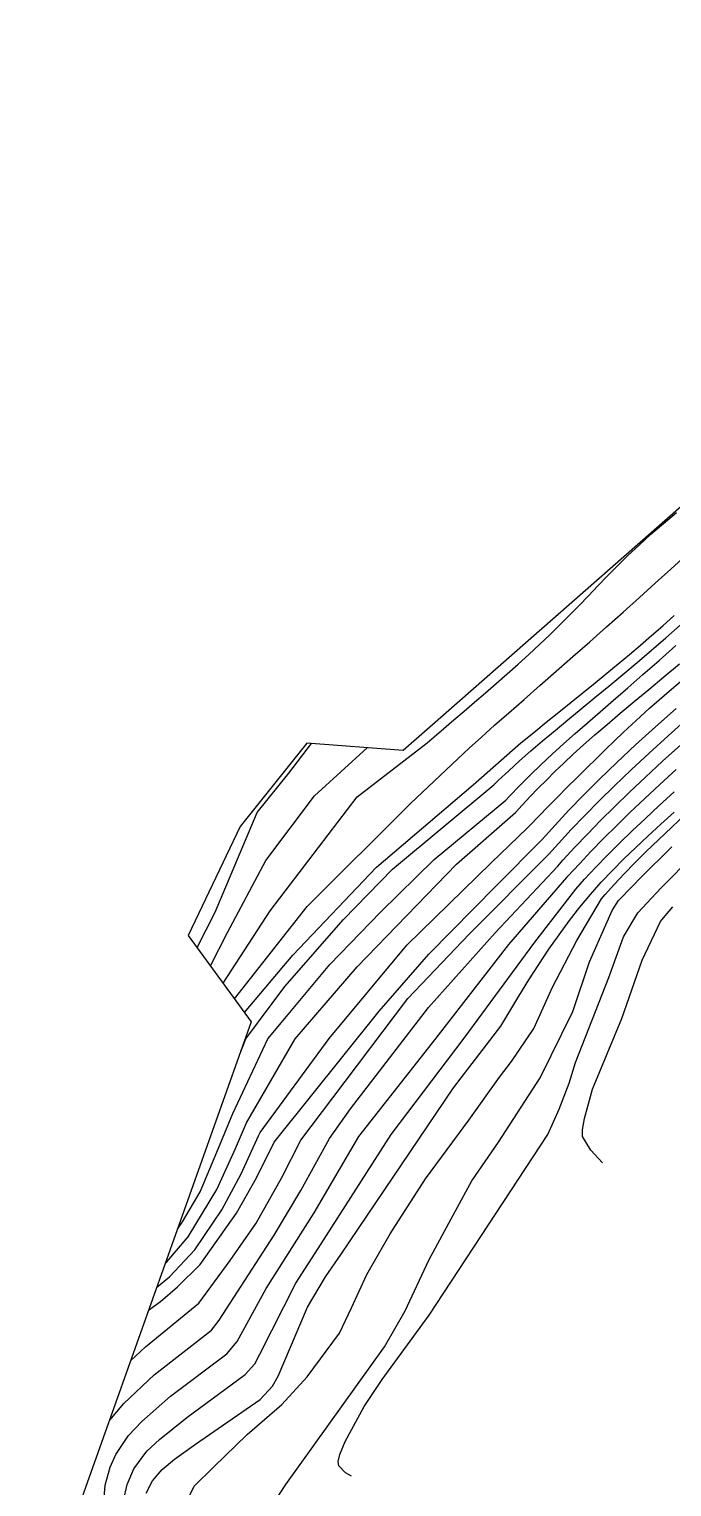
# Model space of a CAD drawing. Header units: metres. Extents: x -2219 to 435, y -3078 to 318.
# Drawn here: x 35.6 to 78.2, y 181.9 to 278.5 of the extents above; entities that cross this region are included whole.
import ezdxf

# ---------------------------------------------------------------- set-up
doc = ezdxf.new("R2010")
doc.units = ezdxf.units.M
for name, color, linetype in [('TERRAIN_BOUNDARY', 6, 'Continuous'), ('TERRAIN_CONTOUR_1M', 3, 'Continuous'), ('TERRAIN_CONTOUR_5M_SUPPLEMENT', 4, 'Continuous')]:
    doc.layers.add(name, color=color, linetype=linetype)

msp = doc.modelspace()

# ---------------------------------------------------------------- linework, layer by layer
at = {"layer": 'TERRAIN_BOUNDARY'}
msp.add_polyline3d([(157.385, 278.49, 0), (135.797, 277.305, 0), (123.716, 274.848, 0), (111.464, 269.042, 0), (95.483, 261.468, 0), (62.182, 232.227, 0), (60.415, 230.675, 0), (54.031, 231.167, 0), (49.633, 225.636, 0), (46.186, 218.427, 0), (50.361, 212.695, 0), (35.646, 171.339, 0)], dxfattribs=at)
at = {"layer": 'TERRAIN_CONTOUR_1M'}
for points in [[(48.487, 215.267, 3), (51.612, 220.059, 3), (57.381, 227.606, 3), (62.022, 231.188, 3), (62.468, 231.581, 3), (63.113, 232.139, 3), (63.777, 232.708, 3), (64.46, 233.289, 3), (65.158, 233.884, 3), (65.869, 234.494, 3), (66.589, 235.118, 3), (67.312, 235.752, 3), (68.033, 236.395, 3), (68.749, 237.043, 3), (69.453, 237.695, 3), (70.141, 238.348, 3), (70.808, 238.999, 3), (71.451, 239.646, 3), (72.078, 240.293, 3), (72.699, 240.941, 3), (73.324, 241.593, 3), (73.961, 242.252, 3), (74.622, 242.92, 3), (75.315, 243.601, 3), (76.051, 244.296, 3), (76.836, 245.008, 3), (77.663, 245.733, 3), (78.52, 246.465, 3)], [(49.251, 214.218, 4), (54.072, 220.332, 4), (60.906, 227.159, 4), (64.05, 230.138, 4), (64.796, 230.833, 4), (65.605, 231.568, 4), (66.481, 232.351, 4), (67.425, 233.186, 4), (68.428, 234.068, 4), (69.479, 234.988, 4), (70.563, 235.937, 4), (71.67, 236.907, 4), (72.787, 237.889, 4), (73.901, 238.873, 4), (75.001, 239.851, 4), (76.076, 240.816, 4), (77.124, 241.764, 4), (78.147, 242.694, 4), (79.145, 243.603, 4)], [(49.596, 210.545, 6), (50.004, 211.565, 6), (52.58, 215.047, 6), (56.464, 219.468, 6), (59.727, 222.805, 6), (66.43, 228.399, 6), (66.742, 228.703, 6), (67.416, 229.338, 6), (68.126, 229.985, 6), (68.874, 230.647, 6), (69.661, 231.323, 6), (70.483, 232.015, 6), (71.337, 232.722, 6), (72.216, 233.446, 6), (73.119, 234.186, 6), (74.039, 234.944, 6), (74.973, 235.719, 6), (75.917, 236.511, 6), (76.866, 237.322, 6), (77.817, 238.146, 6), (78.766, 238.981, 6)], [(45.467, 198.943, 7), (45.796, 199.44, 7), (46.966, 201.42, 7), (48.086, 204.06, 7), (49.149, 206.624, 7), (51.456, 211.57, 7), (52.801, 213.19, 7), (55.565, 216.489, 7), (58.912, 219.954, 7), (62.483, 223.445, 7), (67.22, 227.396, 7), (67.47, 227.66, 7), (68.155, 228.364, 7), (68.856, 229.063, 7), (69.572, 229.753, 7), (70.301, 230.435, 7), (71.049, 231.117, 7), (71.823, 231.806, 7), (72.628, 232.514, 7), (73.473, 233.249, 7), (74.364, 234.021, 7), (75.307, 234.839, 7), (76.309, 235.712, 7), (77.374, 236.647, 7), (78.493, 237.634, 7)], [(44.675, 196.716, 8), (44.756, 196.79, 8), (46.176, 198.45, 8), (48.086, 201.58, 8), (49.316, 204.3, 8), (50.053, 205.994, 8), (53.267, 211.578, 8), (57.375, 216.345, 8), (63.95, 223.151, 8), (67.864, 226.577, 8), (68.313, 227.06, 8), (68.841, 227.621, 8), (69.37, 228.173, 8), (69.91, 228.723, 8), (70.471, 229.28, 8), (71.062, 229.85, 8), (71.694, 230.44, 8), (72.377, 231.06, 8), (73.12, 231.714, 8), (73.93, 232.411, 8), (74.803, 233.147, 8), (75.728, 233.92, 8), (76.697, 234.727, 8), (77.702, 235.564, 8), (78.733, 236.429, 8)], [(44.092, 195.077, 9), (44.936, 195.79, 9), (46.616, 197.59, 9), (48.416, 200.24, 9), (49.686, 202.62, 9), (50.846, 205.14, 9), (50.945, 205.372, 9), (55.531, 211.587, 9), (60.674, 217.786, 9), (66.245, 223.245, 9), (68.67, 225.554, 9), (68.812, 225.705, 9), (69.396, 226.316, 9), (70.009, 226.947, 9), (70.643, 227.591, 9), (71.29, 228.241, 9), (71.94, 228.889, 9), (72.587, 229.527, 9), (73.222, 230.149, 9), (73.837, 230.747, 9), (74.427, 231.317, 9), (75.001, 231.865, 9), (75.571, 232.401, 9), (76.149, 232.935, 9), (76.747, 233.475, 9), (77.377, 234.031, 9), (78.051, 234.614, 9), (78.781, 235.231, 9)], [(42.364, 190.222, 11), (43.356, 191.16, 11), (46.886, 194.06, 11), (48.966, 196.87, 11), (50.676, 199.36, 11), (52.376, 202.37, 11), (53.644, 204.843, 11), (55.767, 207.668, 11), (60.726, 214.24, 11), (64.795, 218.498, 11), (70.057, 223.794, 11), (70.712, 224.525, 11), (71.557, 225.439, 11), (72.45, 226.375, 11), (73.403, 227.341, 11), (74.424, 228.346, 11), (75.526, 229.399, 11), (76.714, 230.503, 11), (77.972, 231.649, 11), (79.28, 232.822, 11)], [(40.948, 186.242, 12), (40.986, 186.3, 12), (41.916, 187.4, 12), (43.916, 189.3, 12), (47.736, 192.26, 12), (48.226, 192.93, 12), (51.886, 198.55, 12), (53.646, 201.52, 12), (55.535, 204.963, 12), (56.931, 206.924, 12), (62.111, 213.647, 12), (66.526, 218.595, 12), (70.664, 223.023, 12), (71, 223.402, 12), (71.795, 224.267, 12), (72.625, 225.142, 12), (73.498, 226.034, 12), (74.425, 226.953, 12), (75.414, 227.908, 12), (76.474, 228.909, 12), (77.609, 229.962, 12), (78.807, 231.055, 12)], [(46.765, 217.632, 1), (47.964, 219.961, 1), (50.745, 226.57, 1), (52.846, 229.167, 1), (54.353, 231.142, 1)], [(47.659, 216.404, 2), (48.775, 218.622, 2), (51.316, 223.386, 2), (54.54, 227.682, 2), (58.046, 230.858, 2)], [(40.216, 176.34, 13), (40.676, 181.98, 13), (41.006, 183.18, 13), (41.396, 184.03, 13), (42.216, 185.27, 13), (43.106, 186.21, 13), (45.006, 187.88, 13), (48.746, 190.69, 13), (49.426, 191.51, 13), (51.336, 195.03, 13), (54.536, 200.04, 13), (57.487, 205.088, 13), (62.602, 211.615, 13), (67.428, 217.832, 13), (71.265, 222.259, 13), (71.337, 222.341, 13), (72.094, 223.179, 13), (72.877, 224.01, 13), (73.692, 224.844, 13), (74.546, 225.692, 13), (75.447, 226.564, 13), (76.403, 227.47, 13), (77.421, 228.42, 13), (78.504, 229.42, 13)], [(41.866, 180.86, 14), (42.136, 182.02, 14), (42.576, 183.08, 14), (43.446, 184.23, 14), (44.286, 185.02, 14), (46.086, 186.47, 14), (49.966, 189.32, 14), (50.586, 190.03, 14), (50.916, 190.67, 14), (53.316, 195.38, 14), (54.986, 197.98, 14), (59.619, 205.223, 14), (64.455, 211.622, 14), (69.138, 217.979, 14), (71.869, 221.492, 14), (72.442, 222.147, 14), (73.189, 222.956, 14), (73.959, 223.752, 14), (74.759, 224.547, 14), (75.594, 225.351, 14), (76.47, 226.176, 14), (77.393, 227.032, 14), (78.368, 227.931, 14)], [(45.806, 180.31, 16), (46.576, 181.91, 16), (47.876, 183.21, 16), (50.086, 185.35, 16), (52.376, 187.33, 16), (54.066, 189.16, 16), (56.196, 192.06, 16), (57.006, 193.75, 16), (58.026, 195.94, 16), (59.566, 198.65, 16), (61.906, 202.3, 16), (64.766, 206.18, 16), (66.806, 209.03, 16), (67.604, 210.068, 16), (69.082, 212.263, 16), (70.31, 214.986, 16), (71.923, 218.093, 16), (73.557, 220.843, 16), (73.81, 221.142, 16), (74.42, 221.822, 16), (75.073, 222.515, 16), (75.773, 223.231, 16), (76.527, 223.977, 16), (77.338, 224.761, 16), (78.213, 225.592, 16), (79.156, 226.479, 16)], [(44.876, 170.16, 17), (52.646, 182.04, 17), (59.186, 191.16, 17), (60.556, 193.54, 17), (62.126, 196.89, 17), (63.886, 200.18, 17), (64.976, 202.16, 17), (66.736, 204.72, 17), (69.499, 208.982, 17), (71.67, 213.373, 17), (72.759, 216.676, 17), (74.264, 220.079, 17), (74.687, 220.746, 17), (75.621, 221.697, 17), (76.205, 222.296, 17), (76.835, 222.927, 17), (77.511, 223.592, 17), (78.23, 224.291, 17)], [(56.992, 182.574, 18), (56.606, 182.8, 18), (56.166, 183.26, 18), (56.116, 183.56, 18), (56.216, 184.03, 18), (56.576, 184.89, 18), (57.836, 187.2, 18), (59.026, 188.99, 18), (62.156, 193.26, 18), (70.012, 205.226, 18), (70.768, 206.914, 18), (71.421, 208.64, 18), (71.831, 209.993, 18), (74.055, 215.637, 18), (75.015, 218.322, 18), (75.969, 219.914, 18), (76.277, 220.26, 18), (76.868, 220.899, 18), (77.514, 221.576, 18), (78.211, 222.289, 18), (78.956, 223.04, 18)], [(73.633, 203.35, 19), (72.846, 204.2, 19), (72.306, 205.09, 19), (72.306, 205.54, 19), (72.436, 206.29, 19), (72.956, 208.23, 19), (74.906, 212.908, 19), (76.252, 216.791, 19), (77.467, 219.337, 19), (77.678, 219.597, 19), (78.289, 220.316, 19)]]:
    msp.add_polyline3d(points, dxfattribs=at)
at = {"layer": 'TERRAIN_CONTOUR_5M_SUPPLEMENT'}
for points in [[(49.914, 213.309, 5), (53.122, 217.116, 5), (58.65, 222.946, 5), (65.06, 228.407, 5), (68.228, 231.178, 5), (69.07, 231.869, 5), (69.904, 232.549, 5), (70.729, 233.218, 5), (71.543, 233.878, 5), (72.345, 234.527, 5), (73.134, 235.168, 5), (73.908, 235.801, 5), (74.666, 236.427, 5), (75.408, 237.047, 5), (76.142, 237.668, 5), (76.877, 238.298, 5), (77.621, 238.945, 5), (78.383, 239.618, 5)], [(43.561, 193.585, 10), (44.356, 194.16, 10), (45.476, 195.13, 10), (46.966, 196.62, 10), (49.386, 200.02, 10), (50.706, 202.35, 10), (51.866, 204.73, 10), (58.825, 213.396, 10), (62.122, 217.184, 10), (66.576, 221.713, 10), (69.63, 224.783, 10), (70.49, 225.736, 10), (71.403, 226.716, 10), (72.38, 227.729, 10), (73.435, 228.784, 10), (74.579, 229.888, 10), (75.819, 231.045, 10), (77.138, 232.243, 10), (78.512, 233.467, 10)], [(43.406, 181.46, 15), (43.806, 182.27, 15), (44.456, 183.02, 15), (45.276, 183.7, 15), (46.666, 184.71, 15), (50.956, 187.66, 15), (51.756, 188.54, 15), (52.146, 189.22, 15), (54.076, 193.79, 15), (55.276, 195.79, 15), (56.306, 197.3, 15), (63.756, 208.33, 15), (66.884, 212.405, 15), (67.416, 213.301, 15), (68.084, 214.4, 15), (68.749, 215.469, 15), (69.415, 216.505, 15), (70.084, 217.507, 15), (70.757, 218.473, 15), (71.438, 219.402, 15), (72.129, 220.292, 15), (72.831, 221.142, 15), (73.548, 221.952, 15), (74.284, 222.733, 15), (75.042, 223.494, 15), (75.826, 224.25, 15), (76.642, 225.01, 15), (77.492, 225.788, 15), (78.382, 226.594, 15)]]:
    msp.add_polyline3d(points, dxfattribs=at)

doc.saveas('drawing.dxf')
